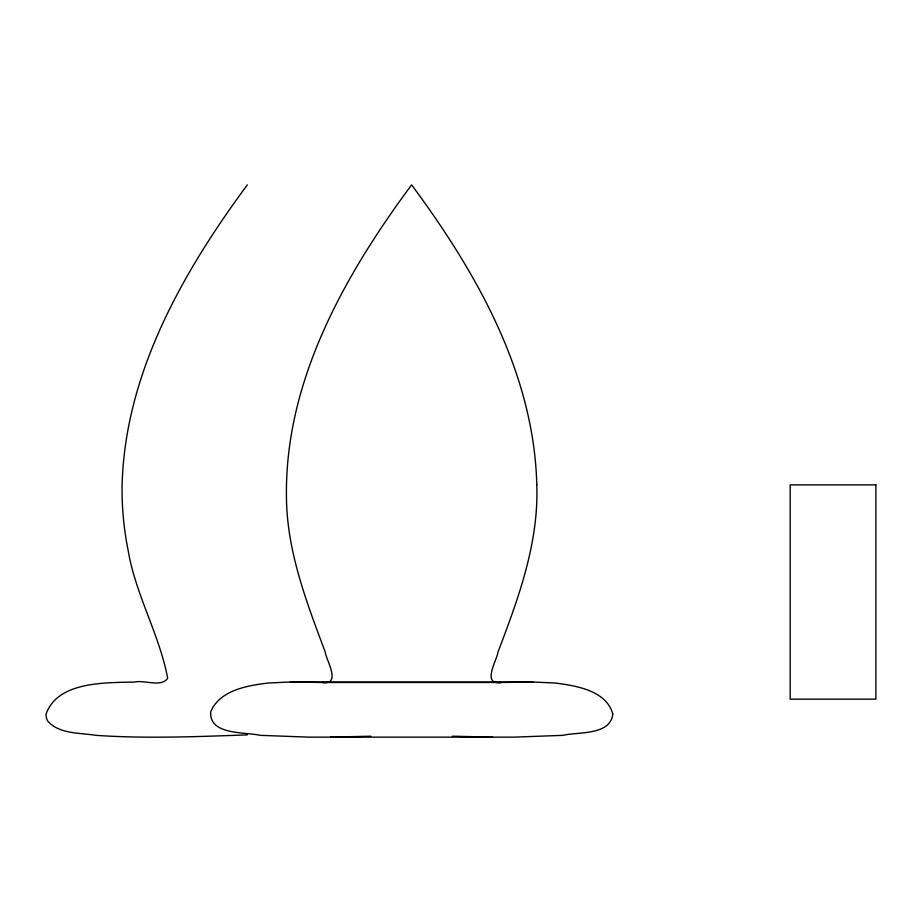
<?xml version="1.0" encoding="UTF-8"?>
<svg xmlns="http://www.w3.org/2000/svg" width="922" height="922" viewBox="0 0 922 922"><rect width="100%" height="100%" fill="white"/><g stroke="black" fill="none" stroke-linecap="round" stroke-linejoin="round"><path stroke-width="1.38" d="M247.315 184.861C182.787 272.29 125.138 373.283 122.119 484.672A302.105 302.105 0 0 0 128.031 549.743C135.28 594.252 159.414 634.255 167.677 678.2C161.534 687.777 144.166 679.652 134.462 682.061C105.88 682.787 57.602 681.128 46.1 714.054A12.309 12.309 0 0 0 47.771 721.131C59.446 734.338 79.914 732.656 95.876 735.341C146.287 738.799 196.87 736.655 247.315 734.88M370.863 736.205L330.675 737.116M499.92 682.499L532.893 682.049M290.303 682.049L323.276 682.499M492.532 737.116L452.345 736.205M536.788 484.672C538.921 542.931 518.36 598.551 497.961 652.108C497.177 659.783 481.307 685.115 500.784 682.499L322.423 682.499C341.889 685.127 326.031 659.772 325.247 652.108C306.53 602.112 286.73 550.803 286.442 496.635C284.852 380.97 344.69 275.102 411.604 184.861C476.294 272.128 533.976 373.295 536.788 484.672M612.807 714.054C610.491 735.675 578.025 731.688 563.042 735.341L514.188 737.139L309.02 737.139L260.165 735.341C245.586 731.814 208.614 735.422 210.769 711.657C219.839 690.048 247.741 685.507 268.406 682.995L289.566 682.049L533.631 682.049L554.802 682.995C575.547 685.622 606.434 690.348 612.807 714.054M875.9 484.868L790.189 484.868L790.189 699.164L875.9 699.164L875.9 484.868"/></g></svg>
